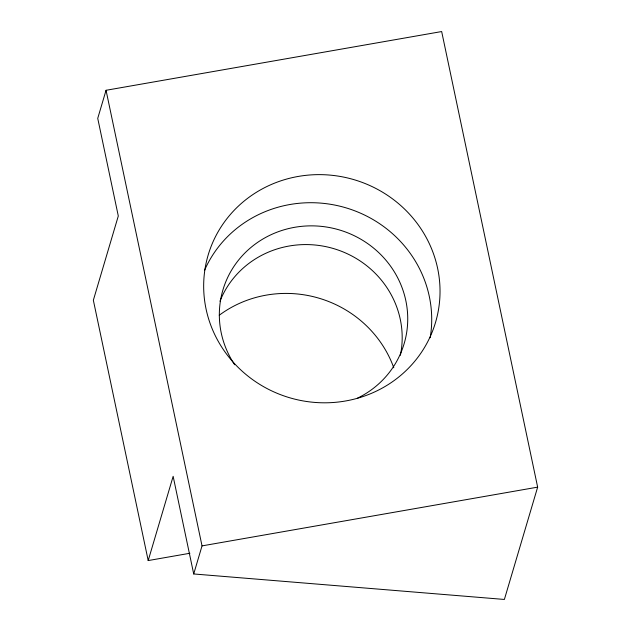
<?xml version="1.0" encoding="UTF-8"?>
<svg xmlns="http://www.w3.org/2000/svg" width="631" height="631" viewBox="0 0 631 631"><rect width="100%" height="100%" fill="white"/><g stroke="black" fill="none" stroke-linecap="round" stroke-linejoin="round"><path stroke-width="0.95" d="M148.198 560.565L173.146 476.334L193.709 573.965L504.382 599.45L537.651 487.14L441.668 31.55L106.047 90.288L97.734 118.368L118.297 215.999L93.349 300.222L148.198 560.565L189.907 553.261M193.709 573.965L202.03 545.886L106.047 90.288M202.03 545.886L537.651 487.14M219.249 315.248A111.845 107.238 16.5 0 1 393.791 367.786M204.586 270.194A118.565 113.683 16.5 0 1 346.159 207.891A118.565 113.683 16.5 0 1 430.176 337.711M234.653 364.75A94.508 90.619 16.5 0 1 264.539 238.061A94.508 90.619 16.5 0 1 395.495 273.791A94.508 90.619 16.5 0 1 357.375 398.232M219.951 301.224A94.508 90.619 16.5 0 1 334.028 248.717A94.508 90.619 16.5 0 1 400.377 355.3M233.399 362.407A118.565 113.683 16.5 0 0 433.954 327.3A118.565 113.683 16.5 0 0 298.195 176.443A118.565 113.683 16.5 0 0 233.399 362.407"/></g></svg>
